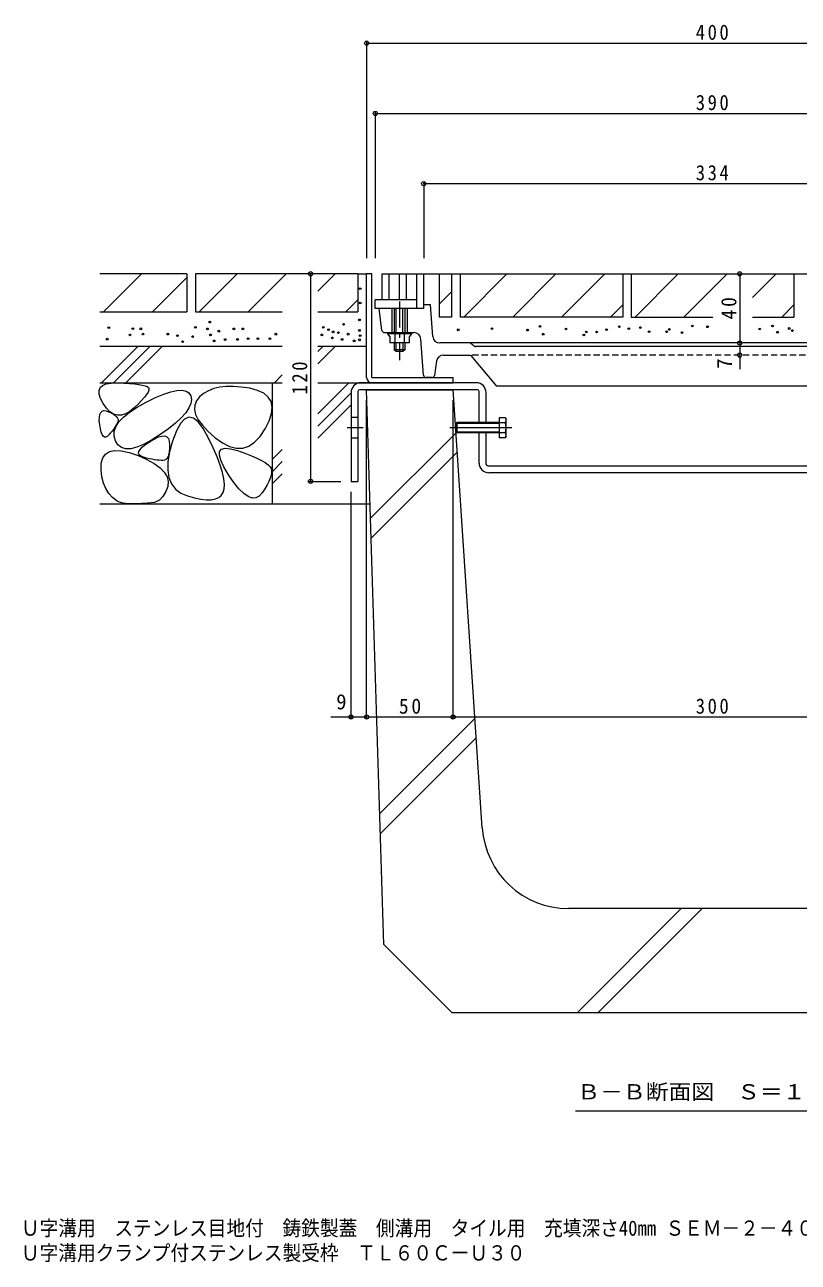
# Model space of a CAD drawing. Units: millimetres at full size, sheet at 1:3. Extents: x -1129 to 1149, y -824 to 763.
# Drawn here: x 188 to 635, y -824 to -109 of the extents above; entities that cross this region are included whole.
import ezdxf
from ezdxf.enums import TextEntityAlignment as Align

# ---------------------------------------------------------------- set-up
doc = ezdxf.new("R2010")
doc.units = ezdxf.units.MM
doc.header["$LTSCALE"] = 3
doc.header["$PDMODE"] = 32
doc.header["$PDSIZE"] = 2.4
doc.linetypes.add('CHAIN1', pattern=[8, 5, -1, 1, -1])
doc.linetypes.add('DASHED1', pattern=[1.8, 1.2, -0.6])
for name, color, linetype, lineweight in [('4-1', 7, 'Continuous', 9), ('4-2', 3, 'Continuous', 9), ('4-4', 7, 'Continuous', 9), ('4-5', 7, 'Continuous', 9), ('4-8', 3, 'Continuous', 9), ('4-A', 2, 'Continuous', 9), ('4-E', 7, 'Continuous', 9), ('4-F', 6, 'Continuous', 5), ('F-5_F-5ﾚｲﾔ', 2, 'Continuous', 9)]:
    doc.layers.add(name, color=color, linetype=linetype, lineweight=lineweight)
doc.styles.add('ＭＳ ゴシック', font='')
doc.styles.get('ＭＳ ゴシック').set_extended_font_data('MS Gothic')

msp = doc.modelspace()

# ---------------------------------------------------------------- linework, layer by layer
at = {"layer": '4-1'}
for p, q in [((388.34, -252.949), (385.34, -252.949)), ((385.34, -312.949), (385.34, -252.949)), ((388.34, -312.949), (388.34, -252.949)), ((388.34, -312.949), (435.34, -312.949))]:
    msp.add_line(p, q, dxfattribs=at)
msp.add_lwpolyline([(388.34, -315.949), (435.34, -315.949), (435.34, -312.949)], dxfattribs=at)
msp.add_arc((388.34, -312.949), 3, 180, 270, dxfattribs=at)
at = {"layer": '4-2'}
for p, q in [((394.34, -252.949), (776.34, -252.949)), ((394.34, -267.949), (394.34, -252.949)), ((398.34, -267.949), (398.34, -252.949)), ((404.34, -267.949), (404.34, -252.949)), ((408.34, -267.949), (408.34, -252.949)), ((414.34, -272.949), (414.34, -252.949)), ((418.34, -272.949), (418.34, -252.949)), ((414.34, -267.949), (390.34, -267.949)), ((390.34, -272.949), (390.34, -267.949)), ((422.21, -270.949), (418.34, -270.949)), ((423.582, -289.248), (422.21, -270.949)), ((418.34, -272.949), (390.34, -272.949)), ((394.176, -285.635), (392.59, -272.949)), ((399.84, -272.949), (399.84, -286.949)), ((401.34, -272.949), (401.34, -286.949)), ((402.34, -286.949), (402.34, -272.949)), ((406.34, -286.949), (406.34, -272.949)), ((407.34, -272.949), (407.34, -286.949)), ((408.84, -272.949), (408.84, -286.949)), ((395.664, -286.949), (412.759, -286.949)), ((397.34, -286.949), (397.34, -287.749)), ((411.34, -287.749), (397.34, -287.749)), ((397.34, -287.749), (398.815, -289.349)), ((398.815, -289.349), (398.815, -292.949)), ((401.34, -292.949), (401.34, -296.949)), ((401.578, -287.749), (401.578, -292.949)), ((402.34, -297.949), (402.34, -292.949)), ((406.34, -292.949), (406.34, -297.949)), ((407.103, -287.749), (407.103, -292.949)), ((407.34, -292.949), (407.34, -296.949)), ((411.34, -287.749), (409.865, -289.349)), ((411.34, -286.949), (411.34, -287.749)), ((418.241, -311.556), (416.748, -290.664)), ((743.109, -292.949), (427.571, -292.949)), ((447.566, -294.73), (445.614, -293.168)), ((407.34, -296.949), (401.34, -296.949)), ((402.34, -297.949), (401.34, -296.949)), ((406.34, -297.949), (402.34, -297.949)), ((407.34, -296.949), (406.34, -297.949)), ((429.772, -299.949), (445.34, -299.949)), ((445.34, -299.949), (460.34, -317.949)), ((722.489, -294.949), (448.191, -294.949)), ((425.818, -303.341), (424.536, -311.677)), ((423.053, -312.949), (419.737, -312.949)), ((710.34, -317.949), (460.34, -317.949))]:
    msp.add_line(p, q, dxfattribs=at)
at = {"layer": '4-2', "linetype": 'CHAIN1'}
msp.add_line((404.34, -268.949), (404.34, -302.95), dxfattribs=at)
at = {"layer": '4-2', "linetype": 'DASHED1'}
msp.add_line((725.34, -299.949), (445.34, -299.949), dxfattribs=at)
at = {"layer": '4-2'}
msp.add_lwpolyline([(409.865, -289.349), (409.865, -292.949), (398.815, -292.949)], dxfattribs=at)
for centre, radius, start, end in [((395.664, -285.449), 1.5, 187.12668, 270), ((412.759, -290.949), 4, 4.08583, 90), ((427.571, -288.949), 4, 184.28883, 270), ((444.989, -293.949), 1, 51.33894, 90), ((429.772, -303.949), 4, 90, 171.254), ((448.191, -293.949), 1, 231.33894, 270), ((419.737, -311.449), 1.5, 184.0858, 270), ((423.053, -311.449), 1.5, 270, 351.25363)]:
    msp.add_arc(centre, radius, start, end, dxfattribs=at)
at = {"layer": '4-4'}
for p, q in [((385.34, -118.69), (385.34, -243.949)), ((385.34, -119.59), (785.34, -119.59)), ((390.34, -159.327), (390.34, -243.949)), ((390.34, -160.227), (780.34, -160.227)), ((418.34, -199.91), (418.34, -243.949)), ((418.34, -200.81), (752.34, -200.81)), ((352.914, -252.949), (352.914, -372.949)), ((600.996, -252.949), (600.996, -292.949)), ((600.996, -292.949), (600.996, -307.996)), ((385.34, -510.098), (385.34, -325.949)), ((435.34, -510.098), (435.34, -325.949)), ((352.014, -372.949), (370.34, -372.949)), ((376.34, -510.098), (376.34, -378.949)), ((385.34, -509.198), (364.61, -509.198)), ((435.34, -509.198), (385.34, -509.198)), ((735.34, -509.198), (435.34, -509.198))]:
    msp.add_line(p, q, dxfattribs=at)
for p in [(385.34, -119.59), (390.34, -160.227), (418.34, -200.81), (352.914, -252.949), (600.996, -252.949), (600.996, -292.949), (600.996, -299.949), (352.914, -372.949), (376.34, -509.198), (385.34, -509.198), (435.34, -509.198)]:
    msp.add_point(p, dxfattribs=at)
at = {"layer": '4-5'}
msp.add_line((506, -736.862), (668.613, -736.862), dxfattribs=at)
at = {"layer": '4-8'}
for p, q in [((376.34, -321.549), (376.34, -372.949)), ((380.34, -320.949), (380.34, -372.949)), ((449.34, -319.949), (381.34, -319.949)), ((448.74, -315.949), (381.94, -315.949)), ((450.34, -338.949), (450.34, -320.949)), ((454.34, -338.949), (454.34, -321.549)), ((450.34, -362.349), (450.34, -344.951)), ((454.34, -362.949), (454.34, -344.951)), ((455.34, -363.949), (715.34, -363.949)), ((714.74, -367.949), (455.94, -367.949)), ((376.34, -372.949), (380.34, -372.949))]:
    msp.add_line(p, q, dxfattribs=at)
at = {"layer": '4-8', "linetype": 'DASHED1'}
for p, q in [((380.34, -335.949), (376.34, -335.949)), ((453.931, -338.949), (449.931, -338.949)), ((380.34, -347.949), (376.34, -347.949)), ((453.931, -344.949), (449.931, -344.949))]:
    msp.add_line(p, q, dxfattribs=at)
at = {"layer": '4-8', "linetype": 'CHAIN1'}
for p, q in [((383.412, -341.949), (374.087, -341.949)), ((457.069, -341.949), (442.426, -341.949))]:
    msp.add_line(p, q, dxfattribs=at)
at = {"layer": '4-8'}
for centre, radius, start, end in [((381.94, -321.549), 5.6, 90, 180), ((381.34, -320.949), 1, 90, 180), ((448.74, -321.549), 5.6, 0, 90), ((449.34, -320.949), 1, 0, 90), ((455.94, -362.349), 5.6, 180, 270), ((455.34, -362.949), 1, 180, 270)]:
    msp.add_arc(centre, radius, start, end, dxfattribs=at)
at = {"layer": '4-A'}
for p, q in [((461.969, -336.177), (461.969, -347.724)), ((465.522, -336.177), (461.969, -336.177)), ((465.522, -336.177), (465.969, -336.951)), ((436.969, -339.492), (437.51, -338.951)), ((436.969, -344.409), (436.969, -339.492)), ((461.969, -339.492), (436.969, -339.492)), ((437.51, -338.951), (437.51, -344.951)), ((461.969, -338.951), (437.51, -338.951)), ((465.522, -339.064), (461.969, -339.064)), ((465.969, -346.951), (465.969, -336.951)), ((436.969, -344.409), (437.51, -344.951)), ((461.969, -344.409), (436.969, -344.409)), ((461.969, -344.951), (437.51, -344.951)), ((465.522, -344.837), (461.969, -344.837)), ((465.522, -347.724), (461.969, -347.724)), ((465.969, -346.951), (465.522, -347.724))]:
    msp.add_line(p, q, dxfattribs=at)
at = {"layer": '4-A', "linetype": 'CHAIN1'}
msp.add_line((469.33, -341.951), (433.436, -341.951), dxfattribs=at)
at = {"layer": '4-A'}
for centre, radius, start, end in [((462.571, -337.881), 3.408, 4.38425, 29.99998), ((463.123, -337.531), 2.848, 327.42444, 358.1913), ((456.416, -341.951), 9.553, 342.41203, 17.58795), ((462.571, -346.02), 3.408, 330, 355.61574), ((463.123, -346.371), 2.848, 1.80869, 32.57555)]:
    msp.add_arc(centre, radius, start, end, dxfattribs=at)
at = {"layer": '4-E', "color": 2}
for p, q in [((281.34, -252.949), (231.14, -252.949)), ((233.287, -274.949), (255.287, -252.949)), ((261.571, -274.949), (281.34, -255.18)), ((281.34, -252.949), (281.34, -274.949)), ((286.34, -252.949), (286.34, -274.949)), ((380.34, -252.949), (286.34, -252.949)), ((288.487, -274.949), (310.487, -252.949)), ((316.771, -274.949), (338.772, -252.949)), ((357.089, -262.916), (367.056, -252.949)), ((380.34, -252.949), (385.34, -252.949)), ((380.34, -252.949), (380.34, -274.949)), ((427.21, -252.949), (427.21, -277.949)), ((427.21, -252.949), (434.34, -252.949)), ((434.34, -252.949), (434.34, -277.949)), ((439.34, -252.949), (533.34, -252.949)), ((439.34, -252.949), (439.34, -277.949)), ((466.456, -252.949), (441.456, -277.949)), ((494.756, -252.949), (469.756, -277.949)), ((523.056, -252.949), (498.056, -277.949)), ((533.34, -252.949), (533.34, -277.949)), ((538.34, -252.949), (538.34, -277.949)), ((538.34, -252.949), (632.34, -252.949)), ((540.487, -277.949), (565.487, -252.949)), ((568.772, -277.949), (593.772, -252.949)), ((622.056, -252.949), (608.365, -266.639)), ((632.34, -252.949), (632.34, -277.949)), ((434.34, -263.374), (427.21, -270.505)), ((373.34, -274.949), (380.34, -267.949)), ((526.34, -277.949), (533.34, -270.949)), ((625.34, -277.949), (632.34, -270.949)), ((231.14, -274.949), (281.34, -274.949)), ((286.34, -274.949), (336.496, -274.949)), ((357.089, -274.949), (380.34, -274.949)), ((434.34, -277.949), (427.21, -277.949)), ((533.34, -277.949), (439.34, -277.949)), ((538.34, -277.949), (585.527, -277.949)), ((608.308, -277.949), (632.34, -277.949)), ((336.496, -294.949), (231.14, -294.949)), ((231.991, -315.949), (252.991, -294.949)), ((239.062, -315.949), (260.062, -294.949)), ((246.133, -315.949), (267.133, -294.949)), ((385.34, -294.949), (357.089, -294.949)), ((357.089, -297.922), (360.062, -294.949)), ((357.089, -304.993), (367.133, -294.949)), ((331.991, -315.949), (336.496, -311.444)), ((231.14, -315.949), (336.496, -315.949)), ((330.64, -315.949), (330.64, -385.949)), ((357.089, -333.881), (375.021, -315.949)), ((357.089, -315.949), (389.163, -315.949)), ((357.089, -340.952), (376.34, -321.701)), ((357.089, -348.024), (376.34, -328.772)), ((330.64, -360.33), (336.496, -354.475)), ((330.64, -367.401), (336.496, -361.546)), ((330.64, -374.472), (336.496, -368.617)), ((231.14, -385.949), (387.398, -385.949))]:
    msp.add_line(p, q, dxfattribs=at)
for points in [[(259.162, -318.647), (259.486, -319.314), (259.423, -320.215), (258.973, -321.35), (258.135, -322.718), (256.909, -324.32), (255.295, -326.155), (253.295, -328.224), (250.906, -330.527), (248.367, -332.602), (245.916, -333.991), (243.553, -334.692), (241.277, -334.706), (239.089, -334.033), (236.988, -332.673), (234.975, -330.626), (233.05, -327.891), (231.533, -325.012), (230.743, -322.532), (230.683, -320.449), (231.351, -318.765), (232.747, -317.48), (234.872, -316.592), (237.724, -316.103), (241.306, -316.011), (245.037, -316.147), (248.34, -316.338), (251.215, -316.584), (253.661, -316.886), (255.679, -317.243), (257.268, -317.656), (258.429, -318.123)], [(283.692, -323.565), (284.086, -325.69), (283.731, -328.011), (282.628, -330.526), (280.776, -333.237), (278.176, -336.142), (274.827, -339.243), (270.73, -342.538), (265.884, -346.029), (260.914, -349.224), (256.443, -351.633), (252.472, -353.256), (249, -354.093), (246.028, -354.144), (243.555, -353.409), (241.582, -351.888), (240.108, -349.581), (239.315, -346.867), (239.385, -344.127), (240.317, -341.359), (242.112, -338.565), (244.769, -335.743), (248.289, -332.895), (252.671, -330.019), (257.916, -327.117), (263.285, -324.51), (268.041, -322.521), (272.183, -321.15), (275.712, -320.397), (278.627, -320.262), (280.929, -320.745), (282.617, -321.846)], [(297.612, -347.565), (301.951, -350.732), (306.087, -352.818), (310.021, -353.822), (313.752, -353.745), (317.281, -352.586), (320.607, -350.346), (323.731, -347.024), (326.652, -342.621), (328.981, -337.928), (330.327, -333.738), (330.691, -330.05), (330.072, -326.865), (328.471, -324.182), (325.887, -322.002), (322.321, -320.324), (317.772, -319.149), (312.908, -318.417), (308.397, -318.072), (304.238, -318.111), (300.432, -318.537), (296.978, -319.347), (293.877, -320.544), (291.128, -322.125), (288.732, -324.093), (286.928, -326.349), (285.957, -328.8), (285.818, -331.443), (286.512, -334.281), (288.038, -337.311), (290.397, -340.536), (293.588, -343.953)], [(241.548, -338.562), (241.193, -339.323), (240.754, -340.136), (240.233, -340.999), (239.63, -341.914), (238.943, -342.88), (238.174, -343.897), (237.322, -344.966), (236.387, -346.085), (235.45, -346.995), (234.59, -347.434), (233.807, -347.402), (233.102, -346.899), (232.474, -345.926), (231.923, -344.482), (231.45, -342.568), (231.054, -340.182), (230.823, -337.772), (230.841, -335.781), (231.111, -334.211), (231.631, -333.061), (232.401, -332.33), (233.422, -332.02), (234.693, -332.13), (236.215, -332.659), (237.74, -333.399), (239.019, -334.138), (240.054, -334.877), (240.843, -335.615), (241.387, -336.352), (241.686, -337.089), (241.74, -337.826)], [(302.42, -379.42), (303.042, -377.317), (303.179, -374.68), (302.832, -371.509), (302, -367.804), (300.684, -363.565), (298.883, -358.792), (296.598, -353.485), (293.828, -347.644), (290.87, -342.331), (288.02, -338.605), (285.278, -336.469), (282.644, -335.92), (280.118, -336.961), (277.7, -339.589), (275.39, -343.807), (273.188, -349.612), (271.443, -355.884), (270.503, -361.498), (270.369, -366.456), (271.04, -370.756), (272.517, -374.4), (274.799, -377.386), (277.887, -379.716), (281.78, -381.388), (285.862, -382.534), (289.514, -383.281), (292.738, -383.632), (295.532, -383.584), (297.898, -383.14), (299.834, -382.297), (301.342, -381.058)], [(267.616, -360.854), (266.566, -360.853), (265.414, -360.786), (264.16, -360.652), (262.805, -360.452), (261.348, -360.184), (259.789, -359.85), (258.129, -359.449), (256.367, -358.982), (254.841, -358.4), (253.89, -357.658), (253.512, -356.754), (253.709, -355.69), (254.48, -354.464), (255.825, -353.078), (257.744, -351.53), (260.237, -349.822), (262.845, -348.286), (265.11, -347.256), (267.032, -346.731), (268.609, -346.712), (269.844, -347.199), (270.735, -348.192), (271.282, -349.69), (271.486, -351.694), (271.454, -353.812), (271.292, -355.652), (271.002, -357.214), (270.583, -358.498), (270.034, -359.504), (269.357, -360.232), (268.551, -360.682)], [(330.163, -365.578), (330.386, -366.721), (330.359, -368.035), (330.083, -369.521), (329.557, -371.177), (328.782, -373.005), (327.757, -375.004), (326.483, -377.174), (324.959, -379.516), (323.213, -381.477), (321.27, -382.508), (319.132, -382.607), (316.797, -381.775), (314.267, -380.013), (311.541, -377.319), (308.619, -373.694), (305.501, -369.138), (302.769, -364.526), (301.002, -360.735), (300.203, -357.763), (300.37, -355.61), (301.504, -354.278), (303.605, -353.765), (306.672, -354.073), (310.705, -355.2), (314.962, -356.707), (318.697, -358.154), (321.911, -359.541), (324.604, -360.868), (326.775, -362.135), (328.426, -363.343), (329.555, -364.49)]]:
    msp.add_lwpolyline(points, close=True, dxfattribs=at)
for points in [[(241.191, -384.33), (238.513, -382.346), (236.28, -379.953), (234.493, -377.15), (233.151, -373.938), (232.255, -370.316), (231.804, -366.285), (231.939, -362.45), (232.8, -359.418), (234.387, -357.188), (236.7, -355.761), (239.739, -355.136), (243.504, -355.314), (247.995, -356.294), (253.212, -358.077), (258.346, -360.313), (262.587, -362.652), (265.936, -365.094), (268.392, -367.641), (269.956, -370.29), (270.627, -373.044), (270.406, -375.901), (269.292, -378.861)], [(269.292, -378.861), (267.593, -381.624), (265.614, -383.892)], [(241.191, -384.33), (243.601, -385.162), (245.743, -385.57)], [(245.743, -385.57), (250.181, -385.816), (255.463, -385.813)], [(265.614, -383.892), (262.645, -385.145), (258.708, -385.648), (255.463, -385.813)]]:
    msp.add_lwpolyline(points, dxfattribs=at)
at = {"layer": '4-E'}
for centre in [(381.609, -261.568), (381.609, -269.829), (236.271, -284.111), (250.21, -284.683), (254.766, -284.775), (286.391, -283.926), (293.347, -284.796), (294.652, -280.883), (299.869, -286.1), (308.565, -284.796), (313.782, -284.796), (360.305, -283.926), (363.348, -285.23), (365.957, -286.535), (372.044, -282.187), (381.175, -279.578), (381.175, -285.665), (438.27, -285.35), (457.837, -284.663), (478.31, -285.496), (485.556, -283.393), (500.571, -284.839), (512.31, -286.578), (518.285, -286.57), (524.049, -285.273), (531.441, -283.534), (536.862, -284.69), (543.534, -284.054), (548.601, -286.429), (558.787, -286.46), (560.34, -285.125), (573.591, -283.1), (582.418, -283.55), (612.552, -284.84), (619.943, -283.101), (629.622, -284.582), (631.417, -285.77), (235.4, -290.739), (248.564, -288.274), (256.07, -287.819), (270.418, -287.819), (275.979, -288.683), (278.999, -292.187), (284.776, -289.248), (295.087, -288.274), (297.26, -291.752), (303.535, -290.974), (310.739, -290.883), (316.826, -290.448), (322.478, -290.448), (329.435, -290.448), (332.913, -287.839), (359.435, -288.274), (365.522, -290.013), (369.001, -286.97), (371.174, -290.883), (374.653, -287.839), (378.131, -291.752), (381.175, -291.134), (381.609, -288.709), (487.415, -287.875), (510.893, -288.31), (567.614, -286.909), (622.788, -286.726)]:
    msp.add_circle(centre, 0.5, dxfattribs=at)
at = {"layer": '4-F'}
for p, q in [((385.34, -319.949), (435.34, -319.949)), ((395.34, -640.638), (385.34, -319.949)), ((452.21, -573.271), (435.34, -319.949)), ((387.656, -394.216), (437, -344.872)), ((388.019, -405.873), (437.75, -356.142)), ((392.978, -564.894), (447.989, -509.883)), ((393.342, -576.551), (448.739, -521.153)), ((668.58, -619.949), (502.1, -619.949)), ((507.203, -679.949), (567.203, -619.949)), ((519.224, -679.949), (579.224, -619.949)), ((434.651, -679.949), (395.34, -640.638)), ((434.651, -679.949), (733.536, -679.949))]:
    msp.add_line(p, q, dxfattribs=at)
msp.add_arc((502.1, -569.949), 50, 183.81, 270, dxfattribs=at)

# ---------------------------------------------------------------- texts
at = {"layer": '4-4', "color": 2, "style": 'ＭＳ ゴシック'}
msp.add_text('7', height=8.798, rotation=90, dxfattribs=at).set_placement((599.196, -307.796), align=Align.BOTTOM_LEFT)
msp.add_text('9', height=8.798, dxfattribs=at).set_placement((367.758, -507.398), align=Align.BOTTOM_LEFT)
at = {"layer": '4-4', "color": 2, "char_height": 8.798, "attachment_point": 7, "style": 'ＭＳ ゴシック'}
for s, insert in [('\\T1.27;\\W0.9;400', (575.59, -117.79)), ('\\T1.27;\\W0.9;390', (575.59, -158.427)), ('\\T1.27;\\W0.9;334', (575.59, -199.01)), ('\\T1.27;\\W0.95;50', (403.965, -507.398)), ('\\T1.27;\\W0.9;300', (575.59, -507.398))]:
    msp.add_mtext(s, dxfattribs=dict(at, insert=insert))
at = {"layer": '4-4', "color": 2, "char_height": 8.798, "attachment_point": 7, "rotation": 90, "style": 'ＭＳ ゴシック'}
for s, insert in [('\\T1.27;\\W0.95;40', (599.196, -279.324)), ('\\T1.27;\\W0.9;120', (351.114, -322.699))]:
    msp.add_mtext(s, dxfattribs=dict(at, insert=insert))
at = {"layer": '4-5', "color": 2, "style": 'ＭＳ ゴシック', "width": 1.1}
msp.add_text('Ｂ－Ｂ断面図\u3000Ｓ＝１：３', height=8.798, dxfattribs=at).set_placement((507.068, -732.905), align=Align.BOTTOM_LEFT)
at = {"layer": 'F-5_F-5ﾚｲﾔ', "style": 'ＭＳ ゴシック', "width": 0.9}
for s, p in [('Ｕ字溝用\u3000ステンレス目地付\u3000鋳鉄製蓋\u3000側溝用\u3000タイル用\u3000充填深さ40mm ＳＥＭ－２－４０６０（Ｐ＝１０）', (185.519, -811.723)), ('Ｕ字溝用クランプ付ステンレス製受枠\u3000ＴＬ６０ＣーＵ３０', (185.519, -826.038))]:
    msp.add_text(s, height=8.798, dxfattribs=at).set_placement(p, align=Align.BOTTOM_LEFT)

doc.saveas('drawing.dxf')
